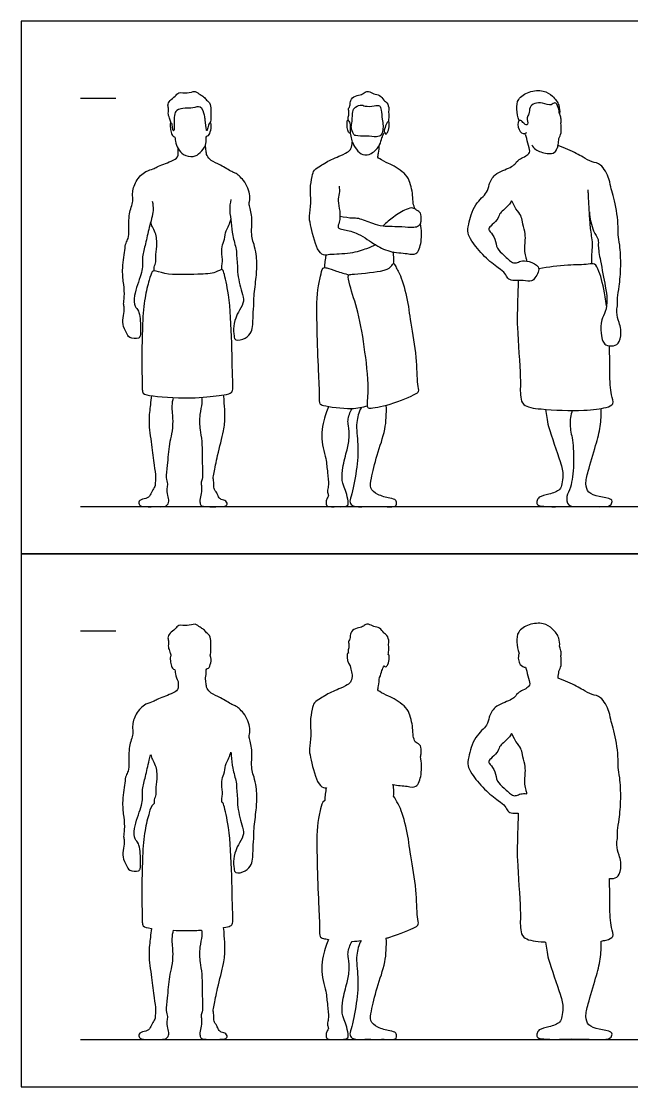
# Model space of a CAD drawing. Header units: millimetres. Extents: x 0.81 to 10.61, y 0.64 to 5.22.
# Drawn here: x 6.037 to 8.658, y 0.643 to 5.215 of the extents above; entities that cross this region are included whole.
import ezdxf

# ---------------------------------------------------------------- set-up
doc = ezdxf.new("R2010")
doc.units = ezdxf.units.MM
for name, color, linetype, true_color in [('AG-DIAGRAM', 7, 'Continuous', 0xfecc66), ('AG-GUIDE', 7, 'Continuous', 0xcccccc), ('AG-OUTLINE', 7, 'Continuous', 0x8000ff), ('AG-PEOPLE', 7, 'Continuous', 0x66ccff), ('X-VPRT', 6, 'Continuous', 0xff00ff)]:
    doc.layers.add(name, color=color, linetype=linetype, true_color=true_color)

msp = doc.modelspace()

# ---------------------------------------------------------------- linework, layer by layer
at = {"layer": 'AG-DIAGRAM'}
for points in [[(6.2915, 3.1325), (10.3555, 3.1325)], [(6.2915, 0.8465), (10.3555, 0.8465)]]:
    msp.add_lwpolyline(points, dxfattribs=at)
at = {"layer": 'AG-GUIDE'}
for points in [[(6.2915, 4.8851), (6.4439, 4.8851)], [(6.2915, 2.5991), (6.4439, 2.5991)]]:
    msp.add_lwpolyline(points, dxfattribs=at)
at = {"layer": 'AG-OUTLINE'}
for points, knots in [([(6.8488, 2.4949), (6.8495, 2.4982), (6.8514, 2.5043), (6.8501, 2.5386), (6.8514, 2.5504), (6.8486, 2.5814), (6.832, 2.5899), (6.8214, 2.6074), (6.8042, 2.6135), (6.7837, 2.6342), (6.7501, 2.6168), (6.7124, 2.6283), (6.6991, 2.6061), (6.6742, 2.5912), (6.6647, 2.5694), (6.6712, 2.5518), (6.6663, 2.5297), (6.6767, 2.5089), (6.6787, 2.4979), (6.68, 2.4925)], [-4.577138, -4.577138, -4.577138, -4.577138, -4.395036, -4.069809, -3.851492, -3.550159, -3.30916, -3.059577, -2.816388, -2.53014, -2.193896, -1.855238, -1.586462, -1.278622, -1.012594, -0.772252, -0.505233, -0.233867, 0, 0, 0, 0]), ([(7.612, 2.4978), (7.614, 2.5056), (7.6171, 2.5208), (7.6128, 2.5428), (7.6176, 2.5526), (7.6091, 2.5823), (7.5927, 2.5893), (7.5776, 2.6159), (7.5504, 2.6148), (7.5287, 2.6308), (7.5127, 2.6256), (7.4981, 2.6133), (7.4718, 2.6113), (7.4472, 2.5914), (7.4522, 2.57), (7.4397, 2.5534), (7.4461, 2.5361), (7.4402, 2.5184), (7.4411, 2.5087), (7.4416, 2.5038)], [-4.40419, -4.40419, -4.40419, -4.40419, -4.122504, -3.861308, -3.673099, -3.37291, -3.130306, -2.833026, -2.543236, -2.256442, -2.037195, -1.792987, -1.4987, -1.196075, -0.94341, -0.696482, -0.460479, -0.218157, 0, 0, 0, 0]), ([(8.3482, 2.5336), (8.3493, 2.5453), (8.3484, 2.5702), (8.3201, 2.6103), (8.2792, 2.6357), (8.2171, 2.6302), (8.166, 2.5988), (8.1636, 2.5509), (8.1686, 2.5182), (8.1747, 2.5028)], [-2.747594, -2.747594, -2.747594, -2.747594, -2.410052, -2.022082, -1.636181, -1.194757, -0.774939, -0.400251, 0, 0, 0, 0]), ([(8.3418, 2.3968), (8.3437, 2.4081), (8.3433, 2.4276), (8.3591, 2.4486), (8.3528, 2.4928), (8.3563, 2.5076), (8.352, 2.5217), (8.3482, 2.5336)], [1.467347, 1.467347, 1.467347, 1.467347, 1.797431, 2.129294, 2.549736, 2.813341, 3.086652, 3.086652, 3.086652, 3.086652]), ([(6.68, 2.4925), (6.676, 2.4897), (6.6773, 2.4683), (6.6806, 2.4496), (6.6879, 2.4346), (6.6958, 2.4339)], [-0.9339745, -0.9339745, -0.9339745, -0.9339745, -0.616292, -0.2805495, 0, 0, 0, 0]), ([(6.8277, 2.3976), (6.8312, 2.4071), (6.8316, 2.4229), (6.831, 2.4391), (6.8446, 2.4365), (6.8511, 2.4631), (6.8541, 2.4817), (6.8488, 2.4949)], [-6.597889, -6.597889, -6.597889, -6.597889, -6.262645, -6.037519, -5.851246, -5.533629, -5.204795, -5.204795, -5.204795, -5.204795]), ([(7.4416, 2.5038), (7.4372, 2.5052), (7.4347, 2.4929), (7.4368, 2.4631), (7.4497, 2.4498)], [0.1675571, 0.1675571, 0.1675571, 0.1675571, 0.4458044, 0.9931921, 0.9931921, 0.9931921, 0.9931921]), ([(7.6021, 2.4452), (7.6055, 2.4459), (7.6134, 2.4564), (7.6171, 2.4812), (7.6176, 2.497), (7.612, 2.4978)], [-1.6235333, -1.6235333, -1.6235333, -1.6235333, -1.3882905, -1.0521846, -0.8077437, -0.8077437, -0.8077437, -0.8077437]), ([(8.1747, 2.5028), (8.1681, 2.4843), (8.1739, 2.4525), (8.1961, 2.443), (8.2017, 2.4435)], [6.399674, 6.399674, 6.399674, 6.399674, 6.8289286, 7.1695184, 7.1695184, 7.1695184, 7.1695184]), ([(6.6958, 2.4339), (6.6982, 2.4326), (6.6982, 2.4114), (6.7055, 2.393), (6.7112, 2.3827)], [-8.5812915, -8.5812915, -8.5812915, -8.5812915, -8.3257205, -7.9907135, -7.9907135, -7.9907135, -7.9907135]), ([(7.4497, 2.4498), (7.4511, 2.4409), (7.4555, 2.4226), (7.4567, 2.4156), (7.4585, 2.411)], [0, 0, 0, 0, 0.2990815, 0.5024319, 0.5024319, 0.5024319, 0.5024319]), ([(7.5754, 2.3991), (7.581, 2.4099), (7.5842, 2.4285), (7.5918, 2.443), (7.5952, 2.45)], [1.9401736, 1.9401736, 1.9401736, 1.9401736, 2.2607343, 2.5374283, 2.5374283, 2.5374283, 2.5374283]), ([(7.5952, 2.45), (7.5953, 2.4495), (7.5965, 2.4464), (7.5995, 2.4447), (7.6021, 2.4452)], [-0.1792475, -0.1792475, -0.1792475, -0.1792475, -0.1548342, 0, 0, 0, 0]), ([(8.2017, 2.4435), (8.2036, 2.4376), (8.2072, 2.426), (8.2188, 2.3864), (8.2233, 2.3573), (8.1716, 2.3387), (8.1572, 2.3155), (8.1359, 2.2999), (8.0661, 2.2774), (8.0446, 2.2291), (8.0396, 2.1914), (7.9804, 2.1463), (7.9575, 2.0604), (7.9523, 2.0205), (7.9712, 1.9833), (8.0241, 1.9178), (8.0828, 1.8718), (8.1157, 1.8496), (8.1242, 1.8247), (8.1437, 1.8162), (8.1625, 1.8168), (8.171, 1.817)], [-15.429317, -15.429317, -15.429317, -15.429317, -15.185168, -14.820937, -14.538561, -14.142876, -13.850333, -13.564492, -13.087444, -12.68816, -12.35202, -11.87438, -11.341086, -10.991709, -10.640097, -10.115253, -9.616864, -9.268914, -8.994982, -8.723448, -8.512829, -8.512829, -8.512829, -8.512829]), ([(6.7112, 2.3827), (6.7116, 2.3743), (6.7107, 2.3623), (6.7114, 2.3445), (6.68, 2.3271), (6.6205, 2.3064), (6.6042, 2.2947), (6.5687, 2.2874), (6.5263, 2.2456), (6.5119, 2.1901), (6.5204, 2.1564), (6.4967, 2.1027), (6.5001, 2.036), (6.4986, 1.998), (6.485, 1.9774), (6.4819, 1.9443), (6.4686, 1.8597), (6.4774, 1.8021), (6.4817, 1.7494), (6.4748, 1.7165), (6.4811, 1.7), (6.4775, 1.6654), (6.4687, 1.6284), (6.4911, 1.5939), (6.497, 1.5672), (6.5423, 1.566), (6.5494, 1.5797), (6.5507, 1.6159), (6.5461, 1.6884), (6.522, 1.7049), (6.5194, 1.7543), (6.5511, 1.8412), (6.5592, 1.8736), (6.5548, 1.9207), (6.5721, 1.9759), (6.582, 2.0273), (6.5908, 2.0603), (6.5928, 2.0679)], [-13.243407, -13.243407, -13.243407, -13.243407, -13.001876, -12.780237, -12.447245, -11.990069, -11.73312, -11.404442, -10.965219, -10.541044, -10.213187, -9.783516, -9.309623, -8.962635, -8.6954, -8.369489, -7.841178, -7.391834, -6.977766, -6.656623, -6.423449, -6.091563, -5.738964, -5.381492, -5.097317, -4.746392, -4.547715, -4.201229, -3.718521, -3.431782, -3.045763, -2.49335, -2.157305, -1.778468, -1.343854, -0.857936, -0.709889, -0.709889, -0.709889, -0.709889]), ([(6.9368, 2.0787), (6.9375, 2.0741), (6.9407, 2.0512), (6.9423, 2.0101), (6.9622, 1.952), (6.9615, 1.9157), (6.9667, 1.8802), (6.9639, 1.8421), (6.9874, 1.7565), (6.995, 1.7206), (6.9683, 1.681), (6.9606, 1.665), (6.9463, 1.6208), (6.9498, 1.5812), (6.9552, 1.5551), (7.0028, 1.5666), (7.0268, 1.596), (7.0324, 1.6278), (7.0323, 1.6843), (7.0368, 1.7108), (7.0351, 1.7529), (7.0472, 1.8313), (7.0496, 1.8917), (7.0468, 1.929), (7.0372, 1.9714), (7.0269, 1.9992), (7.0253, 2.0361), (7.0313, 2.0865), (7.0152, 2.1415), (7.0154, 2.1511), (7.0239, 2.1839), (6.9969, 2.2481), (6.9567, 2.2792), (6.941, 2.2825), (6.8922, 2.3144), (6.8531, 2.3293), (6.8324, 2.3515), (6.8315, 2.3738), (6.8286, 2.3896), (6.8277, 2.3976)], [0.700273, 0.700273, 0.700273, 0.700273, 0.808225, 1.235829, 1.680052, 2.025322, 2.355535, 2.717009, 3.252114, 3.60453, 3.977691, 4.229197, 4.61161, 4.981892, 5.233398, 5.597066, 5.945203, 6.272054, 6.698292, 6.995912, 7.359241, 7.875932, 8.322973, 8.672672, 9.045069, 9.356377, 9.695484, 10.118449, 10.539405, 10.713009, 11.024465, 11.506803, 11.901109, 12.129709, 12.558841, 12.942401, 13.240169, 13.504218, 13.785743, 13.785743, 13.785743, 13.785743]), ([(7.4585, 2.411), (7.459, 2.4014), (7.4533, 2.382), (7.4427, 2.3696), (7.4083, 2.3525), (7.3462, 2.3274), (7.3236, 2.3088), (7.2923, 2.2934), (7.2858, 2.2619), (7.2751, 2.2087), (7.2845, 2.1518), (7.2717, 2.0922), (7.2786, 2.0572), (7.3026, 1.9513), (7.3299, 1.9263), (7.3427, 1.926), (7.3471, 1.9264)], [-6.585836, -6.585836, -6.585836, -6.585836, -6.278952, -6.054934, -5.702583, -5.231438, -4.914559, -4.596352, -4.283006, -3.864196, -3.421123, -2.990344, -2.634067, -2.041502, -1.697433, -1.546689, -1.546689, -1.546689, -1.546689]), ([(7.7283, 2.123), (7.7247, 2.1311), (7.7178, 2.1492), (7.7197, 2.1837), (7.7043, 2.2564), (7.6746, 2.2831), (7.6382, 2.3085), (7.6156, 2.3183), (7.5769, 2.3376), (7.5663, 2.3457), (7.5725, 2.365), (7.5741, 2.3873), (7.5754, 2.3991)], [0, 0, 0, 0, 0.295071, 0.636022, 1.120605, 1.486398, 1.855584, 2.155018, 2.527276, 2.717239, 2.956881, 3.298557, 3.298557, 3.298557, 3.298557]), ([(8.5624, 1.5368), (8.568, 1.536), (8.5856, 1.536), (8.611, 1.5512), (8.6128, 1.6085), (8.6039, 1.6357), (8.5902, 1.681), (8.598, 1.708), (8.5961, 1.7444), (8.6057, 1.7939), (8.6129, 1.8783), (8.6082, 1.9672), (8.5982, 2.0138), (8.6019, 2.0618), (8.5844, 2.1706), (8.5688, 2.2089), (8.5633, 2.253), (8.5294, 2.3203), (8.4875, 2.3234), (8.4484, 2.3466), (8.4199, 2.3627), (8.3703, 2.3865), (8.3418, 2.3968)], [4.6465, 4.6465, 4.6465, 4.6465, 4.807253, 5.129697, 5.538218, 5.857352, 6.236221, 6.535568, 6.867992, 7.269057, 7.798841, 8.337631, 8.717315, 9.115138, 9.707849, 10.075536, 10.452115, 10.925328, 11.281308, 11.651357, 11.983936, 12.498897, 12.498897, 12.498897, 12.498897]), ([(8.2078, 1.9003), (8.198, 1.9018), (8.1806, 1.9007), (8.1642, 1.8923), (8.1438, 1.8906), (8.1098, 1.9263), (8.0772, 1.952), (8.0736, 1.9952), (8.0519, 2.0258), (8.0407, 2.0373), (8.0528, 2.0527), (8.0822, 2.0748), (8.0892, 2.1038), (8.1067, 2.1176), (8.14, 2.1493), (8.1405, 2.1671), (8.1604, 2.119), (8.1844, 2.0975), (8.1878, 2.0686), (8.2001, 2.0262), (8.2029, 1.9911), (8.196, 1.9426), (8.2046, 1.9176), (8.2068, 1.9075), (8.2078, 1.9003)], [-6.717366, -6.717366, -6.717366, -6.717366, -6.460263, -6.212159, -5.975068, -5.584285, -5.218719, -4.853317, -4.506865, -4.304664, -4.078472, -3.731153, -3.433896, -3.158585, -2.77171, -2.621689, -2.260827, -1.922453, -1.626586, -1.253297, -0.908107, -0.513826, -0.220913, -0.032451, -0.032451, -0.032451, -0.032451]), ([(7.7506, 2.0595), (7.7531, 2.0638), (7.7536, 2.076), (7.7558, 2.1094), (7.7404, 2.1153), (7.7283, 2.123)], [2.955753, 2.955753, 2.955753, 2.955753, 3.2202632, 3.5742199, 3.864689, 3.864689, 3.864689, 3.864689]), ([(6.5928, 2.0679), (6.5949, 2.0609), (6.5994, 2.0459), (6.6161, 2.0224), (6.6231, 1.9639), (6.612, 1.9203), (6.617, 1.8975), (6.607, 1.8747), (6.6072, 1.864), (6.6073, 1.8586)], [-2.169437, -2.169437, -2.169437, -2.169437, -1.900897, -1.597254, -1.159358, -0.774842, -0.5052, -0.22888, 0, 0, 0, 0]), ([(6.8977, 1.8636), (6.898, 1.8714), (6.8983, 1.8878), (6.9039, 1.9076), (6.8926, 1.9553), (6.91, 1.9839), (6.9113, 2.0227), (6.9297, 2.0536), (6.9344, 2.0705), (6.9368, 2.0787)], [0, 0, 0, 0, 0.276934, 0.539186, 0.9273, 1.255774, 1.606865, 1.94728, 2.238238, 2.238238, 2.238238, 2.238238]), ([(7.6331, 1.9397), (7.654, 1.936), (7.6951, 1.9342), (7.7378, 1.9222), (7.7578, 1.9868), (7.7573, 2.035), (7.7506, 2.0595)], [3.53553, 3.53553, 3.53553, 3.53553, 3.94267, 4.294721, 4.719738, 5.21998, 5.21998, 5.21998, 5.21998]), ([(7.3471, 1.9264), (7.3449, 1.9173), (7.3416, 1.899), (7.3407, 1.8811), (7.3408, 1.8721)], [-0.5992158, -0.5992158, -0.5992158, -0.5992158, -0.2966649, 0, 0, 0, 0]), ([(7.6357, 1.8903), (7.637, 1.8976), (7.6383, 1.9124), (7.6356, 1.9309), (7.6331, 1.9397)], [0, 0, 0, 0, 0.269684, 0.570665, 0.570665, 0.570665, 0.570665]), ([(7.6043, 1.2807), (7.6093, 1.282), (7.6571, 1.2957), (7.7265, 1.3256), (7.7452, 1.339), (7.7353, 1.377), (7.7353, 1.4918), (7.7075, 1.635), (7.6962, 1.7406), (7.6647, 1.8459), (7.6495, 1.864), (7.6431, 1.8812), (7.6357, 1.8903)], [3.834729, 3.834729, 3.834729, 3.834729, 3.911872, 4.553339, 4.798394, 5.131434, 5.768295, 6.490538, 7.122786, 7.722974, 8.011615, 8.289646, 8.289646, 8.289646, 8.289646]), ([(6.6073, 1.8586), (6.595, 1.8476), (6.5852, 1.8148), (6.565, 1.7383), (6.5563, 1.6305), (6.5542, 1.438), (6.5572, 1.3536), (6.5572, 1.3304), (6.5777, 1.325), (6.5958, 1.3224)], [-4.952413, -4.952413, -4.952413, -4.952413, -4.584509, -4.053323, -3.414572, -2.566954, -2.024412, -1.77974, -1.425886, -1.425886, -1.425886, -1.425886]), ([(6.9062, 1.3262), (6.9184, 1.3279), (6.9359, 1.3311), (6.9473, 1.3456), (6.9443, 1.3807), (6.9421, 1.5567), (6.9326, 1.746), (6.9095, 1.845), (6.9031, 1.8628), (6.8977, 1.8636)], [-10.048032, -10.048032, -10.048032, -10.048032, -9.758627, -9.534168, -9.21928, -8.458635, -7.626035, -7.06151, -6.831796, -6.831796, -6.831796, -6.831796]), ([(7.3408, 1.8721), (7.3273, 1.864), (7.322, 1.8296), (7.3047, 1.7745), (7.3068, 1.6012), (7.3131, 1.438), (7.3187, 1.3246), (7.3176, 1.2867), (7.3288, 1.2804), (7.3479, 1.2765), (7.3565, 1.2751)], [-4.684646, -4.684646, -4.684646, -4.684646, -4.328034, -3.87117, -3.098242, -2.309614, -1.685176, -1.356295, -1.112174, -0.958498, -0.958498, -0.958498, -0.958498]), ([(8.171, 1.817), (8.1694, 1.7817), (8.1679, 1.706), (8.1642, 1.6201), (8.1821, 1.4052), (8.1793, 1.3548), (8.1802, 1.3171), (8.1904, 1.2752), (8.2394, 1.2681), (8.2818, 1.2645), (8.2881, 1.2641)], [0, 0, 0, 0, 0.585194, 1.141989, 1.967348, 2.376967, 2.712178, 3.04693, 3.545954, 3.630574, 3.630574, 3.630574, 3.630574]), ([(8.5263, 1.2677), (8.5341, 1.2692), (8.5564, 1.2741), (8.5851, 1.285), (8.5671, 1.3302), (8.5631, 1.4222), (8.5638, 1.4928), (8.5624, 1.5368)], [4.716977, 4.716977, 4.716977, 4.716977, 4.871192, 5.195915, 5.546936, 6.09659, 6.688644, 6.688644, 6.688644, 6.688644]), ([(6.8113, 1.3154), (6.8121, 1.3067), (6.8141, 1.288), (6.8014, 1.2413), (6.8029, 1.1734), (6.8155, 1.1285), (6.814, 1.0062), (6.816, 0.9662), (6.8075, 0.9469), (6.814, 0.9258), (6.8073, 0.8955), (6.8031, 0.8689), (6.8067, 0.8503), (6.8267, 0.8457), (6.887, 0.8462), (6.9253, 0.8481), (6.9181, 0.8742), (6.895, 0.8757), (6.8827, 0.8877), (6.8783, 0.9061), (6.8612, 0.9239), (6.8653, 0.9471), (6.86, 0.9684), (6.8659, 0.9955), (6.8794, 1.069), (6.9077, 1.1704), (6.9135, 1.2304), (6.9091, 1.2906), (6.9073, 1.3144), (6.9062, 1.3262)], [0, 0, 0, 0, 0.293325, 0.691491, 1.153848, 1.562639, 2.192665, 2.557241, 2.800781, 3.060844, 3.38096, 3.682579, 3.910275, 4.151227, 4.612071, 4.926979, 5.156138, 5.413651, 5.641916, 5.888504, 6.162923, 6.431818, 6.693068, 6.983741, 7.479882, 8.07415, 8.525175, 8.960648, 9.302568, 9.302568, 9.302568, 9.302568]), ([(6.5958, 1.3224), (6.5942, 1.3094), (6.5918, 1.2822), (6.5813, 1.2095), (6.5974, 1.1134), (6.606, 1.028), (6.6165, 0.9751), (6.6117, 0.951), (6.613, 0.9323), (6.5969, 0.9141), (6.5904, 0.8891), (6.5669, 0.8795), (6.5389, 0.8744), (6.5434, 0.8488), (6.5718, 0.8453), (6.6211, 0.8474), (6.6613, 0.8448), (6.6742, 0.87), (6.6643, 0.8943), (6.663, 0.9251), (6.6687, 0.9445), (6.6576, 0.973), (6.6663, 1.0246), (6.6728, 1.115), (6.6853, 1.1581), (6.6915, 1.2142), (6.6824, 1.2783), (6.6882, 1.3028), (6.691, 1.3147)], [0, 0, 0, 0, 0.359091, 0.843409, 1.416483, 1.954914, 2.367586, 2.642936, 2.88058, 3.155264, 3.441409, 3.735643, 4.021844, 4.221295, 4.507293, 4.923964, 5.274671, 5.541503, 5.83248, 6.14768, 6.39971, 6.697952, 7.116563, 7.662119, 8.049538, 8.476083, 8.934914, 9.281411, 9.281411, 9.281411, 9.281411]), ([(6.691, 1.3147), (6.7222, 1.3133), (6.7657, 1.3128), (6.8026, 1.3148), (6.8113, 1.3154)], [-0.9845682, -0.9845682, -0.9845682, -0.9845682, -0.6103821, -0.4892656, -0.4892656, -0.4892656, -0.4892656]), ([(7.4959, 1.2712), (7.4872, 1.2508), (7.4711, 1.2068), (7.4856, 1.1105), (7.48, 1.0079), (7.4546, 0.8935), (7.4451, 0.8641), (7.4608, 0.8446), (7.5167, 0.8474), (7.5604, 0.846), (7.6047, 0.8471), (7.645, 0.8445), (7.6484, 0.8579), (7.6495, 0.8767), (7.6152, 0.8834), (7.5685, 0.8948), (7.531, 0.925), (7.541, 0.9715), (7.5638, 1.0712), (7.6035, 1.1766), (7.6055, 1.2465), (7.6043, 1.2807)], [0, 0, 0, 0, 0.467602, 1.023207, 1.622532, 2.201455, 2.499919, 2.77243, 3.163498, 3.57557, 3.975031, 4.314511, 4.501294, 4.753828, 5.051867, 5.496612, 5.874527, 6.241054, 6.822044, 7.436975, 8.01664, 8.01664, 8.01664, 8.01664]), ([(7.3565, 1.2751), (7.3522, 1.2651), (7.3438, 1.2441), (7.3166, 1.1488), (7.3471, 1.0542), (7.351, 0.9957), (7.3596, 0.9407), (7.3507, 0.9187), (7.3535, 0.9002), (7.3573, 0.8936), (7.3485, 0.8787), (7.3452, 0.8661), (7.3459, 0.8574), (7.3517, 0.8446), (7.3929, 0.8477), (7.4477, 0.8443), (7.436, 0.8869), (7.4338, 0.9118), (7.4137, 0.9468), (7.4132, 1.0043), (7.4342, 1.0821), (7.4478, 1.1386), (7.4425, 1.1933), (7.4383, 1.2173), (7.4456, 1.2426), (7.4528, 1.2589), (7.4574, 1.2667)], [0, 0, 0, 0, 0.327618, 0.885801, 1.458238, 1.903866, 2.319331, 2.598018, 2.848953, 2.9983, 3.228387, 3.437824, 3.604527, 3.789077, 4.158308, 4.539821, 4.837279, 5.310177, 5.656733, 6.092658, 6.607502, 7.052953, 7.468208, 7.748729, 8.034715, 8.33316, 8.33316, 8.33316, 8.33316]), ([(8.2881, 1.2641), (8.2914, 1.2392), (8.2959, 1.1918), (8.3533, 1.0415), (8.3654, 0.9842), (8.358, 0.9452), (8.3531, 0.9156), (8.303, 0.8993), (8.2599, 0.8905), (8.2505, 0.8736), (8.2503, 0.856), (8.2594, 0.8507), (8.2933, 0.8458), (8.356, 0.8465), (8.3854, 0.8476), (8.4005, 0.8485)], [0, 0, 0, 0, 0.49235, 1.206524, 1.64637, 1.989721, 2.279673, 2.68118, 3.056911, 3.29179, 3.514301, 3.678647, 4.006011, 4.459986, 4.841602, 4.841602, 4.841602, 4.841602]), ([(8.4005, 0.8485), (8.4084, 0.8467), (8.4426, 0.8467), (8.5175, 0.8464), (8.5671, 0.8462), (8.5757, 0.8686), (8.5703, 0.882), (8.5164, 0.8891), (8.4704, 0.9034), (8.4572, 0.9451), (8.4716, 1.0033), (8.5039, 1.1105), (8.5258, 1.1889), (8.5275, 1.2422), (8.5263, 1.2677)], [2.879756, 2.879756, 2.879756, 2.879756, 3.101841, 3.644353, 4.025055, 4.258244, 4.446456, 4.859088, 5.253474, 5.593577, 5.996778, 6.598152, 7.119902, 7.617035, 7.617035, 7.617035, 7.617035])]:
    msp.add_open_spline(points, degree=3, knots=knots, dxfattribs=at)
msp.add_open_spline([(7.4574, 1.2667), (7.4725, 1.2671), (7.4845, 1.2688), (7.4959, 1.2712)], degree=3, dxfattribs=at)
at = {"layer": 'AG-PEOPLE'}
for points, knots in [([(6.68, 4.7785), (6.6787, 4.7839), (6.6767, 4.7949), (6.6663, 4.8157), (6.6712, 4.8378), (6.6647, 4.8554), (6.6742, 4.8772), (6.6991, 4.8921), (6.7124, 4.9143), (6.7501, 4.9028), (6.7837, 4.9202), (6.8042, 4.8995), (6.8214, 4.8934), (6.832, 4.8759), (6.8486, 4.8674), (6.8514, 4.8364), (6.8501, 4.8246), (6.8514, 4.7903), (6.8495, 4.7842), (6.8488, 4.7809)], [0, 0, 0, 0, 0.233867, 0.505233, 0.772252, 1.012594, 1.278622, 1.586462, 1.855238, 2.193896, 2.53014, 2.816388, 3.059577, 3.30916, 3.550159, 3.851492, 4.069809, 4.395036, 4.577138, 4.577138, 4.577138, 4.577138]), ([(7.4416, 4.7898), (7.4411, 4.7947), (7.4402, 4.8044), (7.4461, 4.8221), (7.4397, 4.8394), (7.4522, 4.856), (7.4472, 4.8774), (7.4718, 4.8973), (7.4981, 4.8993), (7.5127, 4.9116), (7.5287, 4.9168), (7.5504, 4.9008), (7.5776, 4.9019), (7.5927, 4.8753), (7.6091, 4.8683), (7.6176, 4.8386), (7.6128, 4.8288), (7.6171, 4.8068), (7.614, 4.7916), (7.612, 4.7838)], [0, 0, 0, 0, 0.218157, 0.460479, 0.696482, 0.94341, 1.196075, 1.4987, 1.792987, 2.037195, 2.256442, 2.543236, 2.833026, 3.130306, 3.37291, 3.673099, 3.861308, 4.122504, 4.40419, 4.40419, 4.40419, 4.40419]), ([(8.1747, 4.7888), (8.1686, 4.8042), (8.1636, 4.8369), (8.166, 4.8848), (8.2171, 4.9162), (8.2792, 4.9217), (8.3201, 4.8963), (8.3484, 4.8562), (8.3493, 4.8313), (8.3482, 4.8196)], [0, 0, 0, 0, 0.400251, 0.774939, 1.194757, 1.636181, 2.022082, 2.410052, 2.747594, 2.747594, 2.747594, 2.747594]), ([(6.6958, 4.7199), (6.6879, 4.7206), (6.6806, 4.7356), (6.6773, 4.7543), (6.6756, 4.7807), (6.6861, 4.7769), (6.686, 4.7602), (6.6896, 4.7426), (6.6953, 4.7505), (6.6924, 4.7708), (6.6939, 4.8119), (6.702, 4.8361), (6.7428, 4.8445), (6.7726, 4.8398), (6.8103, 4.8584), (6.8258, 4.8095), (6.8266, 4.794), (6.8305, 4.7509), (6.8336, 4.7454), (6.8371, 4.7504), (6.8404, 4.7691), (6.848, 4.7848), (6.8549, 4.7728), (6.8511, 4.7491), (6.8446, 4.7225), (6.831, 4.7251), (6.8316, 4.7089), (6.831, 4.6819), (6.8066, 4.6503), (6.7774, 4.6302), (6.7306, 4.6403), (6.7097, 4.6684), (6.6982, 4.6974), (6.6982, 4.7186), (6.6958, 4.7199)], [0, 0, 0, 0, 0.236131, 0.518716, 0.786101, 0.916624, 1.160911, 1.37821, 1.500732, 1.764151, 2.141153, 2.420008, 2.773963, 3.105256, 3.434334, 3.799617, 4.067249, 4.441594, 4.554999, 4.668321, 4.935178, 5.144557, 5.306465, 5.604495, 5.892359, 6.061183, 6.26522, 6.56906, 6.9302, 7.26926, 7.650566, 7.988297, 8.324675, 8.581291, 8.581291, 8.581291, 8.581291]), ([(7.4563, 4.7776), (7.4553, 4.77), (7.4519, 4.7601), (7.4621, 4.7317), (7.4725, 4.7216), (7.5205, 4.7244), (7.5606, 4.7174), (7.5838, 4.725), (7.5891, 4.7445), (7.5916, 4.7678), (7.5858, 4.7957), (7.584, 4.8324), (7.5777, 4.8585), (7.5512, 4.8504), (7.5138, 4.8493), (7.4932, 4.8602), (7.4637, 4.8441), (7.4589, 4.8209), (7.4579, 4.789), (7.4563, 4.7776)], [0, 0, 0, 0, 0.249031, 0.548526, 0.754697, 1.143083, 1.520304, 1.780144, 2.023915, 2.299289, 2.606716, 2.96233, 3.223515, 3.496859, 3.849519, 4.119682, 4.42301, 4.70212, 5.077112, 5.077112, 5.077112, 5.077112]), ([(8.2286, 4.6846), (8.2332, 4.6772), (8.2436, 4.6616), (8.2931, 4.6454), (8.3291, 4.6488), (8.3373, 4.6692), (8.3439, 4.6859), (8.3433, 4.7136), (8.3591, 4.7346), (8.3528, 4.7788), (8.3563, 4.7936), (8.3506, 4.8125), (8.3475, 4.8195), (8.3447, 4.8451), (8.3288, 4.8737), (8.3128, 4.8492), (8.2748, 4.8671), (8.2416, 4.8649), (8.2173, 4.8478), (8.2199, 4.817), (8.2049, 4.8029), (8.2158, 4.7727), (8.2028, 4.7682), (8.1917, 4.7818), (8.1782, 4.7942), (8.1663, 4.7801), (8.1739, 4.7385), (8.1961, 4.729), (8.2079, 4.7388)], [0, 0, 0, 0, 0.302141, 0.723981, 1.063554, 1.318757, 1.570493, 1.870584, 2.172292, 2.554531, 2.794185, 3.042661, 3.208315, 3.513057, 3.80485, 4.053783, 4.417324, 4.760153, 5.05964, 5.368624, 5.626888, 5.933486, 6.097273, 6.342641, 6.574573, 6.782056, 7.15567, 7.452111, 7.452111, 7.452111, 7.452111]), ([(7.4481, 4.7779), (7.4461, 4.7848), (7.4382, 4.7962), (7.4347, 4.7789), (7.4374, 4.7401), (7.4515, 4.7312), (7.4483, 4.7504), (7.4509, 4.7684), (7.4481, 4.7779)], [0, 0, 0, 0, 0.228916, 0.416259, 0.784814, 0.954224, 1.164099, 1.476662, 1.476662, 1.476662, 1.476662]), ([(7.6021, 4.7312), (7.5937, 4.7388), (7.5973, 4.754), (7.6033, 4.778), (7.6177, 4.7886), (7.6171, 4.7672), (7.6134, 4.7424), (7.6055, 4.7319), (7.6021, 4.7312)], [0, 0, 0, 0, 0.271805, 0.600991, 0.806292, 1.051168, 1.387872, 1.623533, 1.623533, 1.623533, 1.623533]), ([(7.4497, 4.7358), (7.4511, 4.7269), (7.4555, 4.7086), (7.4576, 4.6968), (7.475, 4.6637), (7.5025, 4.639), (7.543, 4.6434), (7.5789, 4.6832), (7.5842, 4.7145), (7.5918, 4.729), (7.5952, 4.736)], [0, 0, 0, 0, 0.299081, 0.502432, 0.844554, 1.186803, 1.531184, 1.940174, 2.260734, 2.537428, 2.537428, 2.537428, 2.537428]), ([(8.2078, 4.1863), (8.2068, 4.1935), (8.2046, 4.2036), (8.196, 4.2286), (8.2029, 4.2771), (8.2001, 4.3122), (8.1878, 4.3546), (8.1844, 4.3835), (8.1604, 4.405), (8.1405, 4.4531), (8.14, 4.4353), (8.1067, 4.4036), (8.0892, 4.3898), (8.0822, 4.3608), (8.0528, 4.3387), (8.0407, 4.3233), (8.0519, 4.3118), (8.0736, 4.2812), (8.0772, 4.238), (8.1098, 4.2123), (8.1438, 4.1766), (8.1642, 4.1783), (8.1824, 4.1876), (8.2177, 4.1882), (8.2618, 4.1649), (8.2586, 4.1372), (8.2431, 4.1146), (8.2286, 4.096), (8.1911, 4.1059), (8.148, 4.1003), (8.1242, 4.1107), (8.1157, 4.1356), (8.0828, 4.1578), (8.0241, 4.2038), (7.9712, 4.2693), (7.9523, 4.3065), (7.9575, 4.3464), (7.9804, 4.4323), (8.0396, 4.4774), (8.0446, 4.5151), (8.0661, 4.5634), (8.1359, 4.5859), (8.1572, 4.6015), (8.1716, 4.6247), (8.2233, 4.6433), (8.2188, 4.6724), (8.2072, 4.712), (8.2036, 4.7236), (8.2017, 4.7295)], [0.032451, 0.032451, 0.032451, 0.032451, 0.220913, 0.513826, 0.908107, 1.253297, 1.626586, 1.922453, 2.260827, 2.621689, 2.77171, 3.158585, 3.433896, 3.731153, 4.078472, 4.304664, 4.506865, 4.853317, 5.218719, 5.584285, 5.975068, 6.212159, 6.460263, 6.798668, 7.180159, 7.451574, 7.749733, 8.004851, 8.344463, 8.723448, 8.994982, 9.268914, 9.616864, 10.115253, 10.640097, 10.991709, 11.341086, 11.87438, 12.35202, 12.68816, 13.087444, 13.564492, 13.850333, 14.142876, 14.538561, 14.820937, 15.185168, 15.429317, 15.429317, 15.429317, 15.429317]), ([(6.5997, 4.4438), (6.6022, 4.4305), (6.6074, 4.4026), (6.5852, 4.3299), (6.5721, 4.2619), (6.5548, 4.2067), (6.5592, 4.1596), (6.5511, 4.1272), (6.5194, 4.0403), (6.522, 3.9909), (6.5461, 3.9744), (6.5507, 3.9019), (6.5494, 3.8657), (6.5423, 3.852), (6.497, 3.8532), (6.4911, 3.8799), (6.4687, 3.9144), (6.4775, 3.9514), (6.4811, 3.986), (6.4748, 4.0025), (6.4817, 4.0354), (6.4774, 4.0881), (6.4686, 4.1457), (6.4819, 4.2303), (6.485, 4.2634), (6.4986, 4.284), (6.5001, 4.322), (6.4967, 4.3887), (6.5204, 4.4424), (6.5119, 4.4761), (6.5263, 4.5316), (6.5687, 4.5734), (6.6042, 4.5807), (6.6205, 4.5924), (6.68, 4.6131), (6.7114, 4.6305), (6.7107, 4.6484), (6.7117, 4.6606), (6.7112, 4.6692)], [0, 0, 0, 0, 0.364275, 0.857936, 1.343854, 1.778468, 2.157305, 2.49335, 3.045763, 3.431782, 3.718521, 4.201229, 4.547715, 4.746392, 5.097317, 5.381492, 5.738964, 6.091563, 6.423449, 6.656623, 6.977766, 7.391834, 7.841178, 8.369489, 8.6954, 8.962635, 9.309623, 9.783516, 10.213187, 10.541044, 10.965219, 11.404442, 11.73312, 11.990069, 12.447245, 12.780237, 13.001876, 13.248508, 13.248508, 13.248508, 13.248508]), ([(6.9369, 4.45), (6.934, 4.4349), (6.9298, 4.4038), (6.9402, 4.3502), (6.9423, 4.2961), (6.9622, 4.238), (6.9615, 4.2017), (6.9667, 4.1662), (6.9639, 4.1281), (6.9874, 4.0425), (6.995, 4.0066), (6.9683, 3.967), (6.9606, 3.951), (6.9463, 3.9068), (6.9498, 3.8672), (6.9552, 3.8411), (7.0028, 3.8526), (7.0268, 3.882), (7.0324, 3.9138), (7.0323, 3.9703), (7.0368, 3.9968), (7.0351, 4.0389), (7.0472, 4.1173), (7.0496, 4.1777), (7.0468, 4.215), (7.0372, 4.2574), (7.0269, 4.2852), (7.0253, 4.3221), (7.0313, 4.3725), (7.0152, 4.4275), (7.0154, 4.4371), (7.0239, 4.4699), (6.9969, 4.5341), (6.9567, 4.5652), (6.941, 4.5685), (6.8922, 4.6004), (6.8531, 4.6153), (6.8324, 4.6375), (6.8315, 4.6598), (6.8286, 4.6756), (6.8277, 4.6836)], [0, 0, 0, 0, 0.389378, 0.808225, 1.235829, 1.680052, 2.025322, 2.355535, 2.717009, 3.252114, 3.60453, 3.977691, 4.229197, 4.61161, 4.981892, 5.233398, 5.597066, 5.945203, 6.272054, 6.698292, 6.995912, 7.359241, 7.875932, 8.322973, 8.672672, 9.045069, 9.356377, 9.695484, 10.118449, 10.539405, 10.713009, 11.024465, 11.506803, 11.901109, 12.129709, 12.558841, 12.942401, 13.240169, 13.504218, 13.785743, 13.785743, 13.785743, 13.785743]), ([(7.5588, 4.2561), (7.5462, 4.2499), (7.5191, 4.2385), (7.4511, 4.2158), (7.3644, 4.2162), (7.3337, 4.2089), (7.3026, 4.2373), (7.2786, 4.3432), (7.2717, 4.3782), (7.2845, 4.4378), (7.2751, 4.4947), (7.2858, 4.5479), (7.2923, 4.5794), (7.3236, 4.5948), (7.3462, 4.6134), (7.4083, 4.6385), (7.4427, 4.6556), (7.4533, 4.668), (7.459, 4.6874), (7.4585, 4.697)], [0, 0, 0, 0, 0.371328, 0.861848, 1.395861, 1.697433, 2.041502, 2.634067, 2.990344, 3.421123, 3.864196, 4.283006, 4.596352, 4.914559, 5.231438, 5.702583, 6.054934, 6.278952, 6.585836, 6.585836, 6.585836, 6.585836]), ([(7.7283, 4.409), (7.7247, 4.4171), (7.7178, 4.4352), (7.7197, 4.4697), (7.7043, 4.5424), (7.6746, 4.5691), (7.6382, 4.5945), (7.6156, 4.6043), (7.5769, 4.6236), (7.5663, 4.6317), (7.5725, 4.651), (7.5741, 4.6733), (7.5754, 4.6851)], [0, 0, 0, 0, 0.295071, 0.636022, 1.120605, 1.486398, 1.855584, 2.155018, 2.527276, 2.717239, 2.956881, 3.298557, 3.298557, 3.298557, 3.298557]), ([(8.4763, 4.3974), (8.478, 4.3698), (8.489, 4.3164), (8.5174, 4.2803), (8.5122, 4.2494), (8.5238, 4.1856), (8.5453, 4.0791), (8.5532, 4.0247), (8.5481, 3.9681), (8.524, 3.9354), (8.5258, 3.8758), (8.5316, 3.8433), (8.5459, 3.8243), (8.581, 3.8193), (8.611, 3.8372), (8.6128, 3.8945), (8.6039, 3.9217), (8.5902, 3.967), (8.598, 3.994), (8.5961, 4.0304), (8.6057, 4.0799), (8.6129, 4.1643), (8.6082, 4.2532), (8.5982, 4.2998), (8.6019, 4.3478), (8.5844, 4.4566), (8.5688, 4.4949), (8.5633, 4.539), (8.5294, 4.6063), (8.4875, 4.6094), (8.4484, 4.6326), (8.4199, 4.6487), (8.3703, 4.6725), (8.3418, 4.6828)], [0, 0, 0, 0, 0.517043, 0.886216, 1.182218, 1.639918, 2.236236, 2.666273, 3.077491, 3.434445, 3.868306, 4.23437, 4.485306, 4.807253, 5.129697, 5.538218, 5.857352, 6.236221, 6.535568, 6.867992, 7.269057, 7.798841, 8.337631, 8.717315, 9.115138, 9.707849, 10.075536, 10.452115, 10.925328, 11.281308, 11.651357, 11.983936, 12.498897, 12.498897, 12.498897, 12.498897]), ([(7.4017, 4.5079), (7.4028, 4.4975), (7.4044, 4.4761), (7.3941, 4.444), (7.4073, 4.4007), (7.4056, 4.3556), (7.3918, 4.3275), (7.423, 4.3207), (7.4787, 4.3112), (7.5506, 4.2591), (7.616, 4.2232), (7.6919, 4.2211), (7.7378, 4.2082), (7.7578, 4.2728), (7.7573, 4.321), (7.7506, 4.3455)], [0, 0, 0, 0, 0.320653, 0.646215, 1.029254, 1.420755, 1.69838, 1.972511, 2.407118, 2.94628, 3.445434, 3.94267, 4.294721, 4.719738, 5.21998, 5.21998, 5.21998, 5.21998]), ([(8.4867, 4.175), (8.4864, 4.1886), (8.4859, 4.2168), (8.4928, 4.2546), (8.4814, 4.3207), (8.4774, 4.3756), (8.4738, 4.4428), (8.4719, 4.4748), (8.4715, 4.4868), (8.4712, 4.4923)], [0, 0, 0, 0, 0.362787, 0.716014, 1.173285, 1.608755, 2.073421, 2.391651, 2.622698, 2.622698, 2.622698, 2.622698]), ([(7.4057, 4.3784), (7.4239, 4.3755), (7.4614, 4.3701), (7.4846, 4.3733), (7.5473, 4.3463), (7.5886, 4.335), (7.6706, 4.3357), (7.7152, 4.3298), (7.7382, 4.3341), (7.753, 4.3448), (7.7536, 4.362), (7.7558, 4.3954), (7.7339, 4.4038), (7.7191, 4.4176), (7.6864, 4.4092), (7.6333, 4.3759), (7.6045, 4.3513), (7.5906, 4.3375)], [0, 0, 0, 0, 0.425097, 0.709937, 1.165504, 1.559524, 2.074178, 2.462042, 2.729148, 2.955753, 3.191598, 3.507196, 3.766186, 4.009931, 4.323113, 4.778415, 5.217042, 5.217042, 5.217042, 5.217042]), ([(6.6073, 4.1446), (6.6072, 4.15), (6.607, 4.1607), (6.617, 4.1835), (6.612, 4.2063), (6.6231, 4.2499), (6.6161, 4.3084), (6.5994, 4.3319), (6.5949, 4.3469), (6.5928, 4.3539)], [0, 0, 0, 0, 0.22888, 0.5052, 0.774842, 1.159358, 1.597254, 1.900897, 2.169437, 2.169437, 2.169437, 2.169437]), ([(6.8977, 4.1496), (6.898, 4.1574), (6.8983, 4.1738), (6.9039, 4.1936), (6.8926, 4.2413), (6.91, 4.2699), (6.9113, 4.3087), (6.9297, 4.3396), (6.9344, 4.3565), (6.9368, 4.3647)], [0, 0, 0, 0, 0.276934, 0.539186, 0.9273, 1.255774, 1.606865, 1.94728, 2.238238, 2.238238, 2.238238, 2.238238]), ([(7.3408, 4.1581), (7.3407, 4.1671), (7.3416, 4.185), (7.3449, 4.2033), (7.3471, 4.2124)], [0, 0, 0, 0, 0.2966649, 0.5992158, 0.5992158, 0.5992158, 0.5992158]), ([(7.6357, 4.1763), (7.637, 4.1836), (7.6383, 4.1984), (7.6356, 4.2169), (7.6331, 4.2257)], [0, 0, 0, 0, 0.269684, 0.570665, 0.570665, 0.570665, 0.570665]), ([(7.4576, 4.1299), (7.4486, 4.1291), (7.4374, 4.1279), (7.4485, 4.0741), (7.4878, 3.9629), (7.5142, 3.7989), (7.5322, 3.6299), (7.5195, 3.5567), (7.5359, 3.5517), (7.6226, 3.5668), (7.7265, 3.6116), (7.7452, 3.625), (7.7353, 3.663), (7.7353, 3.7778), (7.7075, 3.921), (7.6962, 4.0266), (7.6647, 4.1319), (7.6495, 4.15), (7.6414, 4.1716), (7.635, 4.1799), (7.6238, 4.1561), (7.5819, 4.1395), (7.4825, 4.1321), (7.4576, 4.1299)], [0, 0, 0, 0, 0.229286, 0.602099, 1.23017, 1.985918, 2.749737, 3.19596, 3.371044, 3.90939, 4.530218, 4.767389, 5.089714, 5.706084, 6.40509, 7.016995, 7.597873, 7.877226, 8.146312, 8.286371, 8.530409, 8.9276, 9.563334, 9.563334, 9.563334, 9.563334]), ([(8.5496, 3.9936), (8.5479, 4.0073), (8.5394, 4.0685), (8.5219, 4.1365), (8.5013, 4.1802), (8.4677, 4.1693), (8.3787, 4.1719), (8.3002, 4.1602), (8.259, 4.1528)], [7.37709, 7.37709, 7.37709, 7.37709, 7.543107, 8.145176, 8.489748, 8.786137, 9.317648, 9.953784, 9.953784, 9.953784, 9.953784]), ([(6.8972, 3.611), (6.8691, 3.6071), (6.7843, 3.5948), (6.6109, 3.6037), (6.5572, 3.6154), (6.5572, 3.6396), (6.5542, 3.724), (6.5563, 3.9165), (6.565, 4.0243), (6.5852, 4.1008), (6.597, 4.1404), (6.6097, 4.1479), (6.6586, 4.1246), (6.7942, 4.1302), (6.8679, 4.1314), (6.9006, 4.1558), (6.9095, 4.131), (6.9326, 4.032), (6.9421, 3.8427), (6.9443, 3.6667), (6.9473, 3.6316), (6.9349, 3.6159), (6.9135, 3.6132), (6.8972, 3.611)], [0, 0, 0, 0, 0.610382, 1.380858, 1.763133, 1.996321, 2.513401, 3.321239, 3.930011, 4.436267, 4.786904, 4.966606, 5.361964, 6.041386, 6.5453, 6.854896, 7.08296, 7.64343, 8.470051, 9.225232, 9.537859, 9.760706, 10.116185, 10.116185, 10.116185, 10.116185]), ([(7.5233, 3.5641), (7.5005, 3.558), (7.4598, 3.5464), (7.3363, 3.5622), (7.3176, 3.5727), (7.3187, 3.6106), (7.3131, 3.724), (7.3068, 3.8872), (7.3047, 4.0605), (7.322, 4.1156), (7.3288, 4.1601), (7.3512, 4.1574), (7.3918, 4.1422), (7.4266, 4.1325), (7.4449, 4.1274)], [0, 0, 0, 0, 0.48179, 1.106989, 1.342875, 1.660661, 2.264032, 3.026054, 3.772906, 4.214357, 4.558938, 4.788444, 5.165913, 5.597575, 5.597575, 5.597575, 5.597575]), ([(8.171, 4.103), (8.1694, 4.0677), (8.1679, 3.992), (8.1642, 3.9061), (8.1821, 3.6912), (8.1793, 3.6408), (8.1802, 3.6031), (8.1904, 3.5612), (8.2758, 3.5487), (8.4491, 3.5416), (8.5424, 3.5548), (8.5851, 3.571), (8.5671, 3.6162), (8.5631, 3.7082), (8.5638, 3.7788), (8.5624, 3.8228)], [0, 0, 0, 0, 0.585194, 1.141989, 1.967348, 2.376967, 2.712178, 3.04693, 3.545954, 4.312095, 4.871192, 5.195915, 5.546936, 6.09659, 6.688644, 6.688644, 6.688644, 6.688644]), ([(6.8113, 3.6014), (6.8121, 3.5927), (6.8141, 3.574), (6.8014, 3.5273), (6.8029, 3.4594), (6.8155, 3.4145), (6.814, 3.2922), (6.816, 3.2522), (6.8075, 3.2329), (6.814, 3.2118), (6.8073, 3.1815), (6.8031, 3.1549), (6.8067, 3.1363), (6.8267, 3.1317), (6.887, 3.1322), (6.9253, 3.1341), (6.9181, 3.1602), (6.895, 3.1617), (6.8827, 3.1737), (6.8783, 3.1921), (6.8612, 3.2099), (6.8653, 3.2331), (6.86, 3.2544), (6.8659, 3.2815), (6.8794, 3.355), (6.9077, 3.4564), (6.9135, 3.5164), (6.9091, 3.5766), (6.9073, 3.6004), (6.9062, 3.6122)], [0, 0, 0, 0, 0.293325, 0.691491, 1.153848, 1.562639, 2.192665, 2.557241, 2.800781, 3.060844, 3.38096, 3.682579, 3.910275, 4.151227, 4.612071, 4.926979, 5.156138, 5.413651, 5.641916, 5.888504, 6.162923, 6.431818, 6.693068, 6.983741, 7.479882, 8.07415, 8.525175, 8.960648, 9.302568, 9.302568, 9.302568, 9.302568]), ([(6.5958, 3.6084), (6.5942, 3.5954), (6.5918, 3.5682), (6.5813, 3.4955), (6.5974, 3.3994), (6.606, 3.314), (6.6165, 3.2611), (6.6117, 3.237), (6.613, 3.2183), (6.5969, 3.2001), (6.5904, 3.1751), (6.5669, 3.1655), (6.5389, 3.1604), (6.5434, 3.1348), (6.5718, 3.1313), (6.6211, 3.1334), (6.6613, 3.1308), (6.6742, 3.156), (6.6643, 3.1803), (6.663, 3.2111), (6.6687, 3.2305), (6.6576, 3.259), (6.6663, 3.3106), (6.6728, 3.401), (6.6853, 3.4441), (6.6915, 3.5002), (6.6824, 3.5643), (6.6882, 3.5888), (6.691, 3.6007)], [0, 0, 0, 0, 0.359091, 0.843409, 1.416483, 1.954914, 2.367586, 2.642936, 2.88058, 3.155264, 3.441409, 3.735643, 4.021844, 4.221295, 4.507293, 4.923964, 5.274671, 5.541503, 5.83248, 6.14768, 6.39971, 6.697952, 7.116563, 7.662119, 8.049538, 8.476083, 8.934914, 9.281411, 9.281411, 9.281411, 9.281411]), ([(7.4959, 3.5572), (7.4872, 3.5368), (7.4711, 3.4928), (7.4856, 3.3965), (7.48, 3.2939), (7.4546, 3.1795), (7.4451, 3.1501), (7.4608, 3.1306), (7.5167, 3.1334), (7.5604, 3.132), (7.6047, 3.1331), (7.645, 3.1305), (7.6484, 3.1439), (7.6495, 3.1627), (7.6152, 3.1694), (7.5685, 3.1808), (7.531, 3.211), (7.541, 3.2575), (7.5638, 3.3572), (7.6035, 3.4626), (7.6055, 3.5325), (7.6043, 3.5667)], [0, 0, 0, 0, 0.467602, 1.023207, 1.622532, 2.201455, 2.499919, 2.77243, 3.163498, 3.57557, 3.975031, 4.314511, 4.501294, 4.753828, 5.051867, 5.496612, 5.874527, 6.241054, 6.822044, 7.436975, 8.01664, 8.01664, 8.01664, 8.01664]), ([(7.3565, 3.5611), (7.3522, 3.5511), (7.3438, 3.5301), (7.3166, 3.4348), (7.3471, 3.3402), (7.351, 3.2817), (7.3596, 3.2267), (7.3507, 3.2047), (7.3535, 3.1862), (7.3573, 3.1796), (7.3485, 3.1647), (7.3452, 3.1521), (7.3459, 3.1434), (7.3517, 3.1306), (7.3929, 3.1337), (7.4477, 3.1303), (7.436, 3.1729), (7.4338, 3.1978), (7.4137, 3.2328), (7.4132, 3.2903), (7.4342, 3.3681), (7.4478, 3.4246), (7.4425, 3.4793), (7.4383, 3.5033), (7.4456, 3.5286), (7.4528, 3.5449), (7.4574, 3.5527)], [0, 0, 0, 0, 0.327618, 0.885801, 1.458238, 1.903866, 2.319331, 2.598018, 2.848953, 2.9983, 3.228387, 3.437824, 3.604527, 3.789077, 4.158308, 4.539821, 4.837279, 5.310177, 5.656733, 6.092658, 6.607502, 7.052953, 7.468208, 7.748729, 8.034715, 8.33316, 8.33316, 8.33316, 8.33316]), ([(8.2881, 3.5501), (8.2914, 3.5252), (8.2959, 3.4778), (8.3533, 3.3275), (8.3654, 3.2702), (8.358, 3.2312), (8.3531, 3.2016), (8.303, 3.1853), (8.2599, 3.1765), (8.2505, 3.1596), (8.2503, 3.142), (8.2594, 3.1367), (8.2933, 3.1318), (8.356, 3.1325), (8.3854, 3.1336), (8.4005, 3.1345)], [0, 0, 0, 0, 0.49235, 1.206524, 1.64637, 1.989721, 2.279673, 2.68118, 3.056911, 3.29179, 3.514301, 3.678647, 4.006011, 4.459986, 4.841602, 4.841602, 4.841602, 4.841602]), ([(8.4024, 3.5453), (8.3966, 3.5254), (8.3888, 3.4823), (8.4064, 3.4173), (8.4109, 3.317), (8.4003, 3.2161), (8.3756, 3.1793), (8.3818, 3.1327), (8.4327, 3.1328), (8.5175, 3.1324), (8.5671, 3.1322), (8.5757, 3.1546), (8.5703, 3.168), (8.5164, 3.1751), (8.4704, 3.1894), (8.4572, 3.2311), (8.4716, 3.2893), (8.5039, 3.3965), (8.5258, 3.4749), (8.5275, 3.5282), (8.5263, 3.5537)], [0, 0, 0, 0, 0.447522, 0.909957, 1.486561, 2.027051, 2.392261, 2.728644, 3.101841, 3.644353, 4.025055, 4.258244, 4.446456, 4.859088, 5.253474, 5.593577, 5.996778, 6.598152, 7.119902, 7.617035, 7.617035, 7.617035, 7.617035])]:
    msp.add_open_spline(points, degree=3, knots=knots, dxfattribs=at)
at = {"layer": 'X-VPRT'}
for points in [[(6.0375, 5.2153), (6.0375, 2.9293), (10.6095, 2.9293), (10.6095, 5.2153)], [(6.0375, 2.9293), (6.0375, 0.6433), (10.6095, 0.6433), (10.6095, 2.9293)]]:
    msp.add_lwpolyline(points, close=True, dxfattribs=at)

doc.saveas('drawing.dxf')
